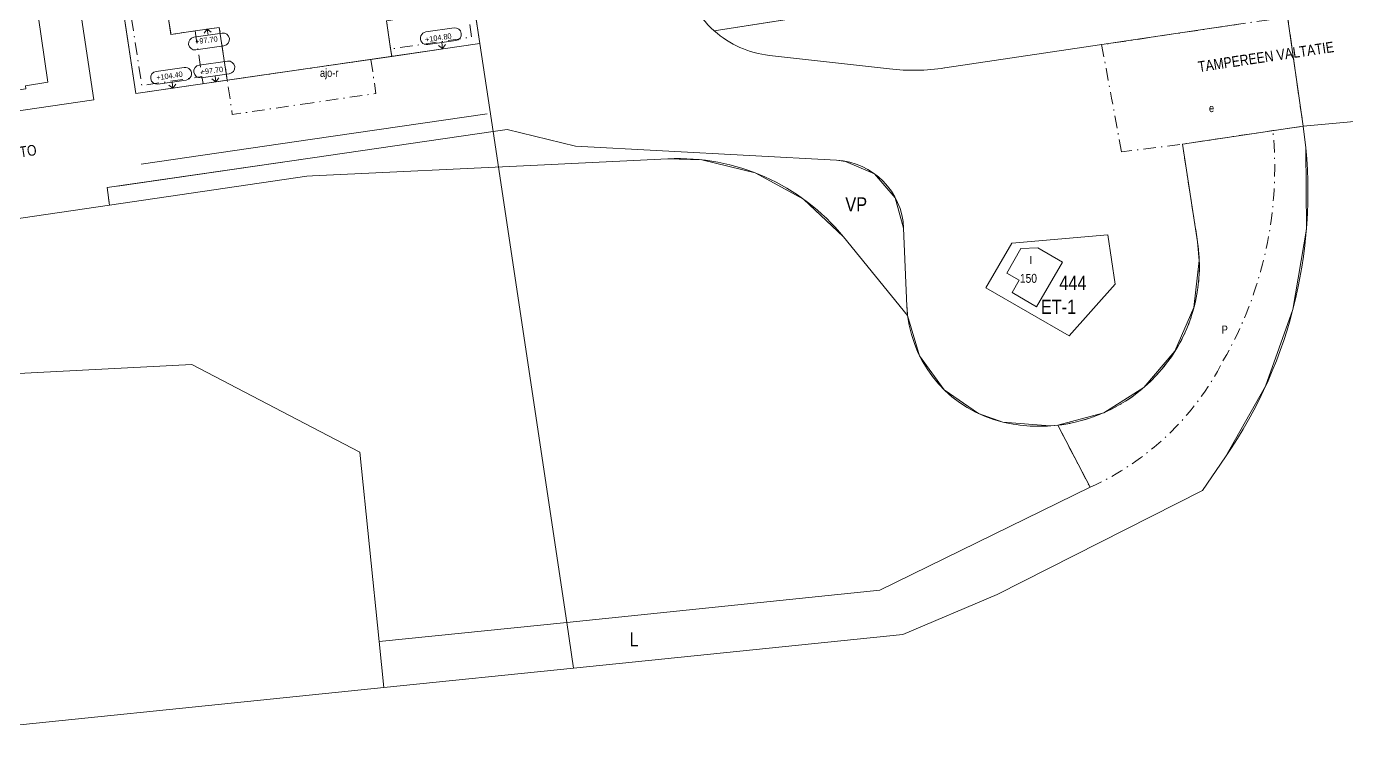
# Model space of a CAD drawing. Header units: metres. Extents: x 24485995 to 24488038, y 6819999 to 6822001.
# Drawn here: x 24486741.4 to 24487112.6, y 6820066.1 to 6820264.4 of the extents above; entities that cross this region are included whole.
import ezdxf

# ---------------------------------------------------------------- set-up
doc = ezdxf.new("R2010")
doc.units = ezdxf.units.M
for name, pattern in [('k10020', [0]), ('k10040', [10.3, 3.5, -1.5, 0.3, -1.5, 3.5]), ('K10271', [0]), ('k10li0', [0]), ('k10vi1', [0]), ('Puurivi_sailytettava', [0])]:
    doc.linetypes.add(name, pattern=pattern)
for name, color, linetype, lineweight in [('AK_AsemakaavaTeksti_Kadun_puistonnimi', 7, 'Continuous', 0), ('AK_AsemakaavaTeksti_Korttelinumero', 7, 'Continuous', 0), ('AK_AsemakaavaViiva_Kaupunginosan_raja', 7, 'Continuous', 0), ('AK_Kaavamerkinta_Kayttotarkoitusalue', 7, 'Continuous', 0), ('AK_KayttotarkoitusSymboliViiva_Liikennealueen_kuvio', 12, 'Continuous', 0), ('AK_KayttotarkoitusSymboliViiva_Virkistysalueen_kuvio_murtoviiva', 7, 'Continuous', 0), ('AK_KayttotarkoitusViiva', 7, 'Continuous', 0), ('AK_MuuAsemakaavaTeksti_Alueenosan_kayttotarkoitus', 7, 'Continuous', 0), ('AK_MuuAsemakaavaTeksti_Erityismaarays', 7, 'Continuous', 0), ('AK_MuuAsemakaavaViiva_alueenosan_raja', 7, 'Continuous', 0), ('AK_RakennusalaTeksti_Kerrosala_tai_luku', 7, 'Continuous', 0), ('AK_RakennusalaTeksti_Rakennusoikeus', 7, 'Continuous', 0), ('AK_RakennusalaViiva_Rakennusalan_raja__I_', 7, 'Continuous', 0), ('AK_RakentaminenTeksti_Korkeusmerkinta', 7, 'Continuous', 0), ('AK_RakentaminenTeksti_Korkeusmerkinta_ja_soikio_ja_nuoli', 7, 'Continuous', 0), ('AK_YmparistoViiva_Sailytettava_puurivi', 7, 'Continuous', 0)]:
    doc.layers.add(name, color=color, linetype=linetype, lineweight=lineweight)
doc.styles.add('ArialNarrow', font='ARIALN.TTF')

msp = doc.modelspace()

# ---------------------------------------------------------------- linework, layer by layer
at = {"layer": 'AK_AsemakaavaViiva_Kaupunginosan_raja', "linetype": 'k10020', "lineweight": 9, "flags": 128}
for points in [[(24486848.18, 6820397.37), (24486868.86, 6820259.56)], [(24487095.97, 6820267.04), (24487100.37, 6820236.35)], [(24486872.56, 6820234.83), (24486868.86, 6820259.56)], [(24486872.56, 6820234.83), (24486893.27, 6820096.82)], [(24487072.02, 6820133.95), (24487078.51, 6820143.37)], [(24487014.3, 6820104.68), (24487072.02, 6820133.95)], [(24486987.8, 6820093.44), (24487014.3, 6820104.68)], [(24486893.27, 6820096.82), (24486895.21, 6820083.95)], [(24486895.21, 6820083.95), (24486987.8, 6820093.44)]]:
    msp.add_lwpolyline(points, dxfattribs=at)
at = {"layer": 'AK_AsemakaavaViiva_Kaupunginosan_raja', "linetype": 'k10020', "lineweight": 9}
msp.add_arc((24486970.69, 6820217.77), 131, 325.3915, 8.1515, dxfattribs=at)
at = {"layer": 'AK_KayttotarkoitusSymboliViiva_Liikennealueen_kuvio', "linetype": 'k10li0', "lineweight": 9, "flags": 128}
msp.add_lwpolyline([(24486840.56, 6820091.42), (24486841.89, 6820078.49), (24486895.21, 6820083.95), (24486987.8, 6820093.44), (24487014.3, 6820104.68), (24487072.02, 6820133.95), (24487078.51, 6820143.37), (24487089.81, 6820163.25), (24487097.47, 6820184.8), (24487101.27, 6820207.35), (24487101.1, 6820230.22), (24487100.37, 6820236.35), (24487066.43, 6820231.3), (24487070.67, 6820203.81), (24487071.16, 6820198.61), (24487069.66, 6820185.32), (24487064.32, 6820173.05), (24487055.6, 6820162.9), (24487044.29, 6820155.76), (24487031.37, 6820152.26), (24487040.44, 6820134.82), (24486981.3, 6820105.85), (24486893.27, 6820096.82), (24486840.56, 6820091.42)], dxfattribs=at)
at = {"layer": 'AK_KayttotarkoitusSymboliViiva_Virkistysalueen_kuvio_murtoviiva', "linetype": 'k10vi1', "lineweight": 9, "flags": 128}
for points in [[(24486467.07, 6820395.76), (24486485.43, 6820272.57), (24486516.49, 6820241.41), (24486498.9, 6820215.54), (24486493.34, 6820207.38), (24486495.19, 6820207.11), (24486504.47, 6820207.36), (24486517.54, 6820205.14), (24486526.98, 6820202.91), (24486535.65, 6820200.22), (24486553.58, 6820190.63), (24486559.32, 6820186.06), (24486565.44, 6820176.79), (24486573.35, 6820170.53), (24486581.23, 6820164.22), (24486589.98, 6820159.37), (24486600.16, 6820156.94), (24486618.68, 6820148.96), (24486628.39, 6820148.19), (24486637.69, 6820145.35), (24486642.71, 6820143.42), (24486647.48, 6820141.28), (24486650.81, 6820138.38), (24486656.08, 6820129.21), (24486679.32, 6820163.74), (24486787.91, 6820169.36), (24486821.8, 6820151.64), (24486835.1, 6820144.69), (24486840.56, 6820091.42), (24486893.27, 6820096.82), (24486981.3, 6820105.85), (24487040.44, 6820134.82), (24487031.37, 6820152.26), (24487029.24, 6820152.07), (24487015.91, 6820153.15), (24487009.07, 6820155.53), (24486999.39, 6820162.25), (24486992.49, 6820171.81), (24486989.15, 6820183.12), (24486971.09, 6820205.22), (24486959.84, 6820215.82), (24486946.26, 6820223.21), (24486931.24, 6820226.88), (24486921.73, 6820227.17), (24486885.1, 6820225.4), (24486821.8, 6820222.33), (24486820.17, 6820222.25), (24486764.76, 6820214.13), (24486614.49, 6820192.09), (24486600.12, 6820288.13), (24486571.44, 6820283.83), (24486563.15, 6820339.22), (24486591.83, 6820343.51), (24486576.42, 6820446.47), (24486476.99, 6820431.51), (24486481.33, 6820402.08), (24486469.56, 6820399.39)], [(24486937.71, 6820263.63), (24487035.52, 6820278.95), (24487027.08, 6820336.33), (24486926.66, 6820321.55)], [(24486764.46, 6820216.1), (24486764.76, 6820214.13), (24486820.17, 6820222.25), (24486821.8, 6820222.33), (24486885.1, 6820225.4), (24486921.73, 6820227.17), (24486931.24, 6820226.88), (24486946.26, 6820223.21), (24486959.84, 6820215.82), (24486971.09, 6820205.22), (24486989.15, 6820183.12), (24486988.94, 6820185.76), (24486988.02, 6820207.62), (24486985.68, 6820216.19), (24486979.86, 6820222.91), (24486971.71, 6820226.44), (24486969.11, 6820226.75), (24486895.8, 6820230.68), (24486876.52, 6820235.41), (24486872.56, 6820234.83), (24486821.8, 6820227.46), (24486766.99, 6820219.5)]]:
    msp.add_lwpolyline(points, dxfattribs=at)
at = {"layer": 'AK_KayttotarkoitusViiva', "linetype": 'Continuous', "lineweight": 20, "flags": 128}
for points in [[(24486772.11, 6820245.52), (24486821.8, 6820252.73), (24486868.86, 6820259.56), (24486848.18, 6820397.37), (24486821.8, 6820393.54), (24486751.26, 6820383.28), (24486772.11, 6820245.52)], [(24486923.7, 6820321.11), (24487027.08, 6820336.33), (24487027.37, 6820334.35), (24487035.52, 6820278.95), (24487033.55, 6820278.64), (24486934.75, 6820263.17)], [(24486674.36, 6820231.19), (24486760.32, 6820243.79), (24486752.48, 6820296.21), (24486666.52, 6820283.6), (24486631.89, 6820278.53), (24486639.73, 6820226.11), (24486674.36, 6820231.19)], [(24486764.76, 6820214.13), (24486614.49, 6820192.09), (24486600.12, 6820288.13)], [(24487082.8, 6820265.08), (24486999.56, 6820252.7)], [(24486984.03, 6820252.42), (24486950.28, 6820256.22)], [(24487151.76, 6820241), (24487100.37, 6820236.35)], [(24487100.37, 6820236.35), (24487066.43, 6820231.3), (24487070.67, 6820203.81)], [(24486969.11, 6820226.75), (24486895.8, 6820230.68), (24486876.52, 6820235.41), (24486872.56, 6820234.83), (24486821.8, 6820227.46), (24486764.02, 6820219.07), (24486764.76, 6820214.13)], [(24486764.76, 6820214.13), (24486820.17, 6820222.25), (24486821.8, 6820222.33), (24486885.1, 6820225.4), (24486921.73, 6820227.17)], [(24486988.02, 6820207.62), (24486988.94, 6820185.76)], [(24486971.09, 6820205.22), (24486989.15, 6820183.12)], [(24487011.17, 6820190.9), (24487018.41, 6820203.46), (24487045.47, 6820205.77), (24487047.52, 6820191.89), (24487034.57, 6820177.42), (24487011.17, 6820190.9)], [(24486656.08, 6820129.21), (24486679.32, 6820163.74), (24486787.91, 6820169.36), (24486821.8, 6820151.64), (24486835.1, 6820144.69), (24486840.56, 6820091.42)], [(24487031.37, 6820152.26), (24487040.44, 6820134.82), (24486981.3, 6820105.85), (24486893.27, 6820096.82), (24486840.56, 6820091.42)], [(24487078.51, 6820143.37), (24487072.02, 6820133.95), (24487014.3, 6820104.68), (24486987.8, 6820093.44), (24486895.21, 6820083.95), (24486841.89, 6820078.49)], [(24486841.89, 6820078.49), (24486840.56, 6820091.42)], [(24486721.18, 6820066.12), (24486821.8, 6820076.43), (24486841.89, 6820078.49)]]:
    msp.add_lwpolyline(points, dxfattribs=at)
at = {"layer": 'AK_KayttotarkoitusViiva', "linetype": 'Continuous', "lineweight": 20}
for centre, radius, start, end in [((24486953.39, 6820284.03), 27.98, 188.3596, 228.2164), ((24486953.41, 6820284.04), 28, 228.2044, 263.5873), ((24486990.73, 6820312.07), 60.02, 263.5872, 278.4561), ((24486970.69, 6820217.77), 131, 325.3915, 8.1515), ((24486924.63, 6820167.24), 60.01, 39.265, 92.7711), ((24486968.04, 6820206.78), 20, 2.4071, 86.9343), ((24487026.19, 6820196.96), 45, 276.6138, 8.7512), ((24487023.17, 6820187.16), 34.26, 182.353, 186.7844), ((24487023.9, 6820187.22), 34.99, 186.7346, 256.7954), ((24487026.19, 6820196.93), 44.97, 256.7813, 276.6183)]:
    msp.add_arc(centre, radius, start, end, dxfattribs=at)
at = {"layer": 'AK_MuuAsemakaavaViiva_alueenosan_raja', "linetype": 'k10040', "lineweight": 5, "flags": 128}
for points in [[(24486828.68, 6820392.52), (24486830.06, 6820392.72), (24486846.49, 6820395.11), (24486847.68, 6820387.2), (24486866.54, 6820261.38), (24486849.8, 6820258.92), (24486843.78, 6820258.04)], [(24486773.01, 6820384.42), (24486767.7, 6820383.65), (24486753.54, 6820381.59), (24486755.4, 6820369.29), (24486756.95, 6820359.06), (24486758.93, 6820345.98), (24486760.09, 6820338.3), (24486761.88, 6820326.46), (24486763.98, 6820312.61), (24486766.07, 6820298.77), (24486767.83, 6820287.15), (24486770.07, 6820272.32), (24486771.84, 6820260.65), (24486773.79, 6820247.79), (24486780.65, 6820248.79), (24486790.72, 6820250.27)], [(24486775.83, 6820367.94), (24486775.22, 6820367.85), (24486775.17, 6820368.33), (24486770.23, 6820367.55), (24486775.79, 6820329.79), (24486780.93, 6820330.54), (24486783.59, 6820312.65), (24486774.65, 6820311.26), (24486782.01, 6820262.13), (24486788.77, 6820263.12)], [(24486843.78, 6820258.04), (24486842.6, 6820265.95), (24486848.64, 6820266.84), (24486847.12, 6820277.19), (24486844.89, 6820292.41), (24486842.53, 6820292.02), (24486841.74, 6820297.34), (24486844.14, 6820297.62), (24486840.73, 6820321.18), (24486838.53, 6820320.83), (24486838.49, 6820321.04), (24486837.15, 6820320.84), (24486837.18, 6820320.65), (24486835.75, 6820320.44), (24486835.74, 6820320.62), (24486832.57, 6820320.17), (24486832.61, 6820319.94), (24486822.61, 6820318.54), (24486821.8, 6820323.79)], [(24487049.3, 6820229.12), (24487046.5, 6820244.19), (24487043.7, 6820259.26), (24487082.8, 6820265.08), (24487095.97, 6820267.04), (24487098.17, 6820251.69), (24487100.37, 6820236.35), (24487091.84, 6820235.08), (24487066.43, 6820231.3), (24487049.3, 6820229.12)], [(24486797.83, 6820249.29), (24486795.59, 6820264.12), (24486788.77, 6820263.12)], [(24486788.77, 6820263.12), (24486789.75, 6820256.7), (24486790.72, 6820250.27)], [(24486843.78, 6820258.04), (24486844.08, 6820256.07)], [(24486821.14, 6820252.63), (24486821.8, 6820252.73), (24486845.33, 6820256.14)], [(24486838.23, 6820255.12), (24486839.63, 6820245.54), (24486821.8, 6820242.93)], [(24486797.83, 6820249.26), (24486820.48, 6820252.54), (24486821.8, 6820252.73)], [(24486790.72, 6820250.27), (24486791.02, 6820248.29)], [(24486821.8, 6820242.93), (24486799.25, 6820239.62), (24486797.83, 6820249.29)], [(24487070.67, 6820203.81), (24487066.43, 6820231.3)], [(24487031.37, 6820152.26), (24487040.44, 6820134.82)]]:
    msp.add_lwpolyline(points, dxfattribs=at)
at = {"layer": 'AK_MuuAsemakaavaViiva_alueenosan_raja', "linetype": 'k10040', "lineweight": 5}
for centre, radius, start, end in [((24486984.11, 6820224.53), 108.25, 329.9497, 5.5952), ((24487026.19, 6820196.96), 45, 276.6138, 8.7512), ((24487008.65, 6820205.7), 77.69, 294.1623, 332.9057)]:
    msp.add_arc(centre, radius, start, end, dxfattribs=at)
at = {"layer": 'AK_RakennusalaViiva_Rakennusalan_raja__I_', "linetype": 'K10271', "lineweight": 9, "flags": 128}
for points in [[(24486751.26, 6820383.28), (24486761.68, 6820314.4), (24486772.11, 6820245.52), (24486782.55, 6820247.05), (24486797.83, 6820249.29), (24486796.71, 6820256.71), (24486795.59, 6820264.12), (24486792.18, 6820263.62), (24486788.77, 6820263.12), (24486782.01, 6820262.13), (24486778.33, 6820286.7), (24486774.65, 6820311.26), (24486779.12, 6820311.96), (24486783.59, 6820312.65), (24486782.26, 6820321.6), (24486780.93, 6820330.54), (24486778.36, 6820330.17), (24486775.79, 6820329.79), (24486773.01, 6820348.67), (24486770.23, 6820367.55), (24486772.7, 6820367.94), (24486775.17, 6820368.33), (24486775.22, 6820367.85), (24486782.39, 6820368.91), (24486791.29, 6820370.22), (24486807.29, 6820372.59), (24486818.49, 6820374.24), (24486823.29, 6820374.95), (24486823.29, 6820374.94), (24486823.47, 6820373.74), (24486823.65, 6820372.53), (24486828.69, 6820373.25), (24486832.85, 6820373.84), (24486835.22, 6820357.74), (24486837.6, 6820341.64), (24486833.05, 6820340.99), (24486828.52, 6820340.35), (24486828.68, 6820339.31), (24486828.84, 6820338.27), (24486825.32, 6820337.72), (24486819.79, 6820336.86), (24486821.3, 6820327.06), (24486822.61, 6820318.54), (24486827.61, 6820319.24), (24486832.61, 6820319.94), (24486832.57, 6820320.17), (24486835.74, 6820320.62), (24486835.75, 6820320.44), (24486836.46, 6820320.54), (24486837.18, 6820320.65), (24486837.15, 6820320.84), (24486838.49, 6820321.04), (24486838.53, 6820320.83), (24486839.63, 6820321), (24486840.73, 6820321.18), (24486842.43, 6820309.4), (24486844.14, 6820297.62), (24486842.94, 6820297.48), (24486841.74, 6820297.34), (24486842.14, 6820294.68), (24486842.53, 6820292.02), (24486843.71, 6820292.22), (24486844.89, 6820292.41), (24486846, 6820284.8), (24486847.12, 6820277.19), (24486848.64, 6820266.84), (24486845.62, 6820266.4), (24486842.6, 6820265.95), (24486843.19, 6820262), (24486843.78, 6820258.04), (24486844.09, 6820255.97), (24486861.75, 6820258.52), (24486868.86, 6820259.56), (24486864.29, 6820289.75), (24486860.68, 6820314.06), (24486859.51, 6820321.77), (24486858.5, 6820328.53), (24486855.3, 6820349.82), (24486853.47, 6820362.07), (24486852.63, 6820367.71), (24486851.77, 6820373.39), (24486850.99, 6820378.59), (24486850.4, 6820382.54), (24486849.03, 6820391.69), (24486848.18, 6820397.37), (24486838.41, 6820395.96), (24486828.38, 6820394.5), (24486813.3, 6820392.3), (24486799.72, 6820390.33), (24486786.53, 6820388.41), (24486772.72, 6820386.4), (24486753.24, 6820383.57), (24486751.26, 6820383.28)], [(24486770.23, 6820367.55), (24486771.62, 6820358.11), (24486774.4, 6820339.23), (24486775.79, 6820329.79), (24486778.36, 6820330.17), (24486780.93, 6820330.54), (24486782.26, 6820321.6), (24486783.59, 6820312.65), (24486779.12, 6820311.96), (24486774.65, 6820311.26), (24486776.49, 6820298.98), (24486778.33, 6820286.7), (24486780.17, 6820274.42), (24486782.01, 6820262.13), (24486788.77, 6820263.12), (24486795.59, 6820264.12), (24486796.71, 6820256.71), (24486797.83, 6820249.29), (24486821.8, 6820252.73), (24486838.18, 6820255.07), (24486844.09, 6820255.97), (24486843.49, 6820260.02), (24486842.9, 6820263.98), (24486842.6, 6820265.95), (24486845.62, 6820266.4), (24486848.64, 6820266.84), (24486847.88, 6820272.01), (24486847.12, 6820277.19), (24486846, 6820284.8), (24486844.89, 6820292.41), (24486843.71, 6820292.22), (24486842.53, 6820292.02), (24486842.14, 6820294.68), (24486841.74, 6820297.34), (24486842.94, 6820297.48), (24486844.14, 6820297.62), (24486843.29, 6820303.51), (24486842.43, 6820309.4), (24486841.58, 6820315.29), (24486840.73, 6820321.18), (24486839.63, 6820321), (24486838.53, 6820320.83), (24486838.49, 6820321.04), (24486837.82, 6820320.94), (24486837.15, 6820320.84), (24486837.18, 6820320.65), (24486836.46, 6820320.54), (24486835.75, 6820320.44), (24486835.74, 6820320.62), (24486834.15, 6820320.4), (24486832.57, 6820320.17), (24486832.61, 6820319.94), (24486830.11, 6820319.59), (24486827.61, 6820319.24), (24486822.61, 6820318.54), (24486822.21, 6820321.17), (24486821.3, 6820327.06), (24486820.55, 6820331.96), (24486819.79, 6820336.86), (24486821.8, 6820337.17), (24486825.32, 6820337.72), (24486828.84, 6820338.27), (24486828.68, 6820339.31), (24486828.52, 6820340.35), (24486830.78, 6820340.67), (24486833.05, 6820340.99), (24486837.57, 6820341.63), (24486836.97, 6820345.85), (24486836.41, 6820349.69), (24486835.22, 6820357.74), (24486834.03, 6820365.79), (24486832.85, 6820373.84), (24486830.77, 6820373.54), (24486828.69, 6820373.25), (24486824.79, 6820372.69), (24486823.65, 6820372.53), (24486823.47, 6820373.74), (24486823.29, 6820374.95), (24486822.99, 6820374.9), (24486821.56, 6820374.7), (24486815.23, 6820373.76), (24486812.11, 6820373.3), (24486807.29, 6820372.59), (24486803.95, 6820372.09), (24486798.27, 6820371.25), (24486793.81, 6820370.6), (24486788.65, 6820369.83), (24486782.39, 6820368.91), (24486779.38, 6820368.46), (24486775.83, 6820367.94), (24486775.22, 6820367.85), (24486775.17, 6820368.33), (24486773.93, 6820368.13), (24486772.7, 6820367.94), (24486771.46, 6820367.75), (24486770.23, 6820367.55)], [(24486720.5, 6820256.63), (24486722.53, 6820244.96), (24486728.72, 6820246.06), (24486728.83, 6820245.07), (24486729.73, 6820245.23), (24486741.23, 6820246.87), (24486741.12, 6820247.67), (24486747.35, 6820248.69), (24486743.69, 6820274.06), (24486717.19, 6820270.2), (24486719.44, 6820256.48), (24486720.5, 6820256.63)], [(24487025.42, 6820185.58), (24487032.65, 6820198.14), (24487025.72, 6820202.14), (24487021.01, 6820201.97), (24487017.02, 6820195.03), (24487020.48, 6820193.04), (24487018.49, 6820189.57), (24487025.42, 6820185.58)]]:
    msp.add_lwpolyline(points, dxfattribs=at)
at = {"layer": 'AK_RakentaminenTeksti_Korkeusmerkinta_ja_soikio_ja_nuoli', "linetype": 'Continuous', "lineweight": 5, "flags": 128}
for points in [[(24486796.39, 6820262.52), (24486788.47, 6820261.36)], [(24486792.18, 6820263.62), (24486791.34, 6820262.49)], [(24486792.18, 6820263.62), (24486793.32, 6820262.78)], [(24486792.43, 6820261.94), (24486792.18, 6820263.62)], [(24486861.61, 6820263.97), (24486853.69, 6820262.84)], [(24486788.99, 6820257.8), (24486796.91, 6820258.96)], [(24486854.19, 6820259.28), (24486862.11, 6820260.41)], [(24486858.39, 6820258.16), (24486857.26, 6820259.01)], [(24486858.15, 6820259.84), (24486858.39, 6820258.16)], [(24486858.39, 6820258.16), (24486859.24, 6820259.29)], [(24486785.74, 6820252.88), (24486777.83, 6820251.72)], [(24486778.35, 6820248.15), (24486786.26, 6820249.31)], [(24486782.55, 6820247.05), (24486781.42, 6820247.9)], [(24486782.3, 6820248.73), (24486782.55, 6820247.05)], [(24486782.55, 6820247.05), (24486783.4, 6820248.19)]]:
    msp.add_lwpolyline(points, dxfattribs=at)
at = {"layer": 'AK_RakentaminenTeksti_Korkeusmerkinta_ja_soikio_ja_nuoli', "linetype": 'Continuous', "lineweight": 5, "elevation": 0, "flags": 128}
for points in [[(24486797.9, 6820254.62), (24486789.97, 6820253.53)], [(24486790.46, 6820249.97), (24486798.39, 6820251.06)], [(24486794.43, 6820250.51), (24486794.66, 6820248.83)], [(24486794.66, 6820248.83), (24486793.53, 6820249.68)], [(24486794.66, 6820248.83), (24486795.51, 6820249.95)]]:
    msp.add_lwpolyline(points, dxfattribs=at)
at = {"layer": 'AK_RakentaminenTeksti_Korkeusmerkinta_ja_soikio_ja_nuoli', "linetype": 'Continuous', "lineweight": 5}
for centre, start, end in [((24486796.65, 6820260.74), 278.3648, 98.3648), ((24486788.73, 6820259.58), 98.3648, 278.3648), ((24486798.14, 6820252.84, 0), 277.8291, 97.8291), ((24486778.09, 6820249.94), 98.3307, 278.3307), ((24486786, 6820251.09), 278.3307, 98.3307), ((24486790.22, 6820251.75, 0), 97.8291, 277.8291)]:
    msp.add_arc(centre, 1.8, start, end, dxfattribs=at)
for centre, start_param, end_param in [((24486853.94, 6820261.06), 0, 3.141593), ((24486861.86, 6820262.19), 3.141593, 6.283185)]:
    msp.add_ellipse(centre, major_axis=(-0.25, 1.78), ratio=1, start_param=start_param, end_param=end_param, dxfattribs=at)
at = {"layer": 'AK_YmparistoViiva_Sailytettava_puurivi', "linetype": 'Puurivi_sailytettava', "lineweight": 5, "flags": 128}
for points in [[(24486821.8, 6820232.69), (24486870.96, 6820239.83)], [(24486773.65, 6820225.7), (24486821.8, 6820232.69)]]:
    msp.add_lwpolyline(points, dxfattribs=at)

# ---------------------------------------------------------------- texts
at = {"layer": 'AK_AsemakaavaTeksti_Kadun_puistonnimi', "linetype": 'Continuous', "lineweight": 5, "style": 'ArialNarrow'}
for s, rotation, p in [('TAMPEREEN VALTATIE', 8.4569, (24487071.05, 6820251.53)), ('ETELÄPUISTO', 8.2779, (24486720.96, 6820224.84))]:
    msp.add_text(s, height=3, rotation=rotation, dxfattribs=at).set_placement(p)
at = {"layer": 'AK_AsemakaavaTeksti_Korttelinumero', "linetype": 'Continuous', "lineweight": 5, "style": 'ArialNarrow'}
msp.add_text('444', height=4, dxfattribs=at).set_placement((24487031.8, 6820190.3))
at = {"layer": 'AK_Kaavamerkinta_Kayttotarkoitusalue', "linetype": 'Continuous', "lineweight": 0, "style": 'ArialNarrow'}
for s, p in [('VP', (24486971.63, 6820212.35)), ('ET-1', (24487026.6, 6820183.53)), ('L', (24486910.95, 6820090.05))]:
    msp.add_text(s, height=4, dxfattribs=at).set_placement(p)
at = {"layer": 'AK_MuuAsemakaavaTeksti_Alueenosan_kayttotarkoitus', "linetype": 'Continuous', "lineweight": 0, "style": 'ArialNarrow'}
for s, p in [('e', (24487073.88, 6820240.29)), ('P', (24487077.45, 6820178.02))]:
    msp.add_text(s, height=2.25, dxfattribs=at).set_placement(p)
at = {"layer": 'AK_MuuAsemakaavaTeksti_Erityismaarays', "linetype": 'Continuous', "lineweight": 0, "style": 'ArialNarrow'}
msp.add_text('ajo-r', height=2.25, dxfattribs=at).set_placement((24486823.91, 6820250.2))
at = {"layer": 'AK_RakennusalaTeksti_Kerrosala_tai_luku', "linetype": 'Continuous', "lineweight": 0, "style": 'ArialNarrow'}
msp.add_text('I', height=2.25, dxfattribs=at).set_placement((24487023.44, 6820197.63, 0))
at = {"layer": 'AK_RakennusalaTeksti_Rakennusoikeus', "linetype": 'Continuous', "lineweight": 0, "style": 'ArialNarrow'}
msp.add_text('150', height=2.5, dxfattribs=at).set_placement((24487020.73, 6820192.31, 0))
at = {"layer": 'AK_RakentaminenTeksti_Korkeusmerkinta', "linetype": 'Continuous', "lineweight": 0, "style": 'ArialNarrow'}
for s, rotation, p in [('+97.70', 7.1663, (24486788.91, 6820259.38)), ('+104.80', 8.3308, (24486853.57, 6820259.92)), ('+104.40', 8.3308, (24486777.98, 6820249.2)), ('+97.70', 6.9617, (24486790.44, 6820250.84))]:
    msp.add_text(s, height=1.5, rotation=rotation, dxfattribs=at).set_placement(p)

doc.saveas('drawing.dxf')
